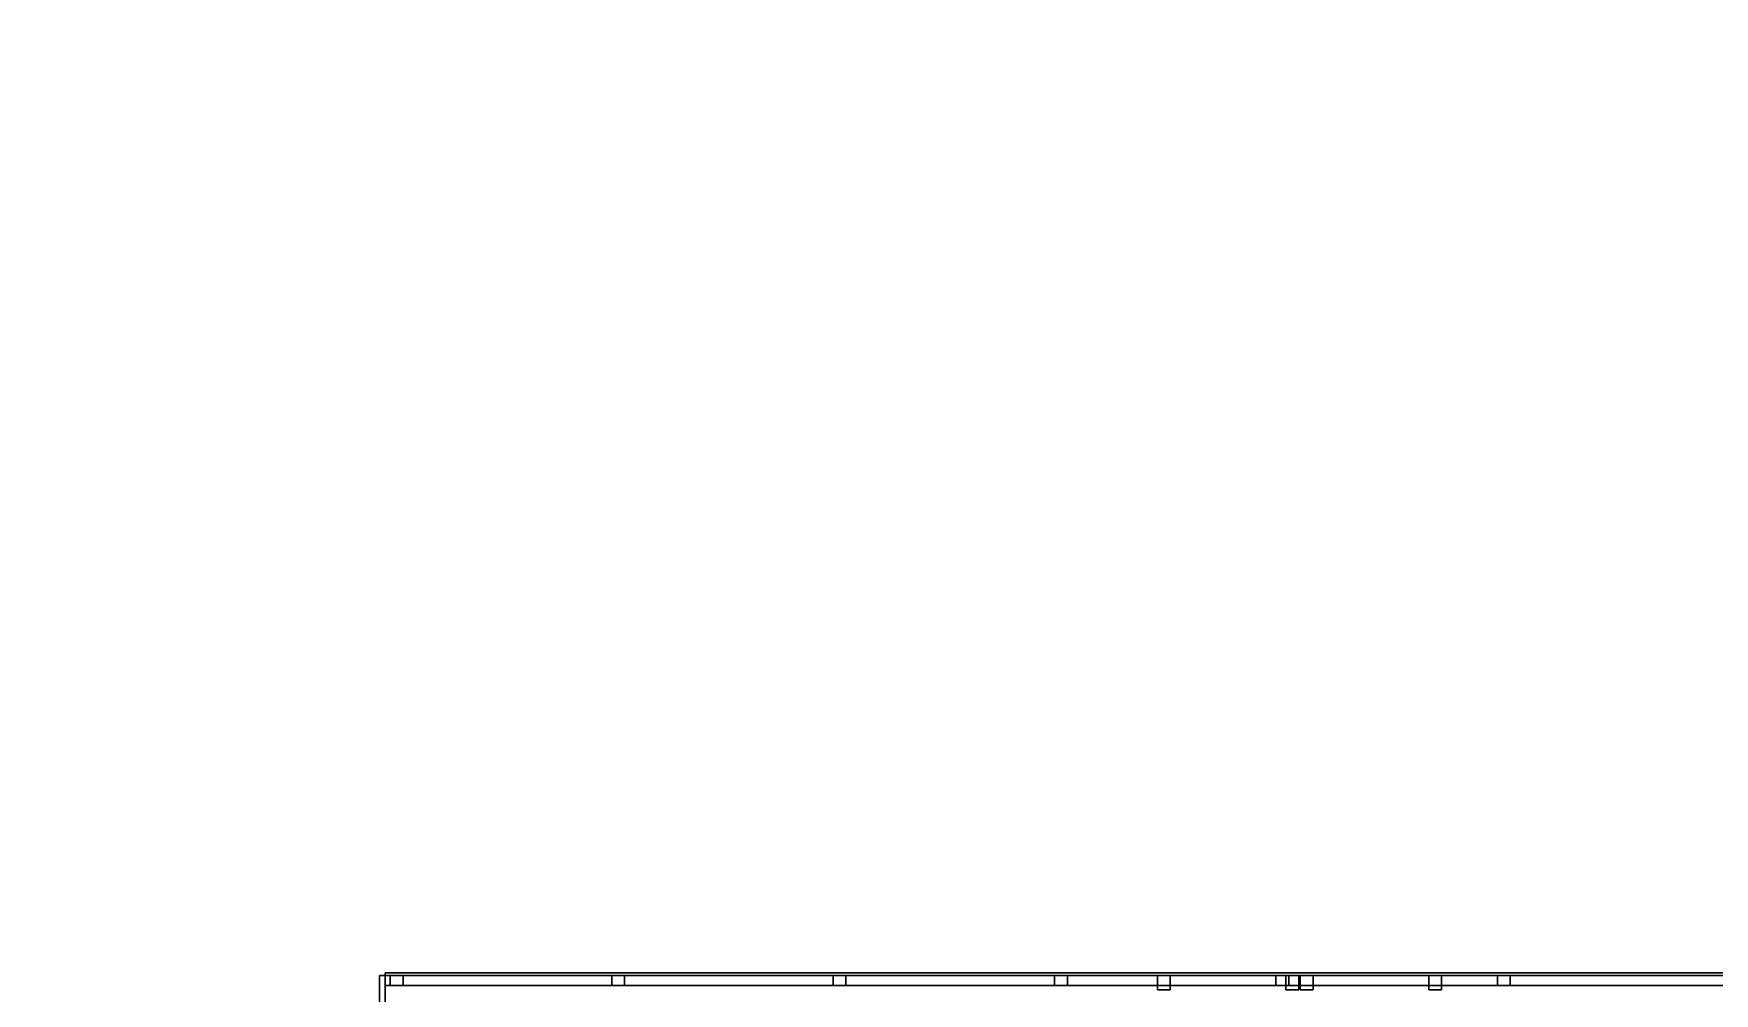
# Model space of a CAD drawing. Header units: metres. Extents: x -0.1 to 82.2, y -0.1 to 82.7.
# Drawn here: x 32.14 to 43.9, y 27.58 to 34.29 of the extents above; entities that cross this region are included whole.
import ezdxf

# ---------------------------------------------------------------- set-up
doc = ezdxf.new("R2010")
doc.units = ezdxf.units.M
for name, color, linetype in [('Entrance_Lobby', 7, 'CONTINUOUS'), ('Entrance_Portal', 7, 'CONTINUOUS'), ('Floor_Plates', 7, 'CONTINUOUS'), ('Podium_Terrace', 7, 'CONTINUOUS'), ('Podium_Walls', 7, 'CONTINUOUS'), ('Site_Plaza', 7, 'CONTINUOUS')]:
    doc.layers.add(name, color=color, linetype=linetype)

msp = doc.modelspace()

# ---------------------------------------------------------------- linework, layer by layer
at = {"layer": 'Entrance_Lobby'}
for points in [[(34.6, 27.7, 0.22), (34.6, 27.72, 0.22), (47.4, 27.72, 0.22), (47.4, 27.7, 0.22)], [(34.6, 27.7, 16.75), (47.4, 27.7, 16.75), (47.4, 27.72, 16.75), (34.6, 27.72, 16.75)], [(34.6, 27.7, 0.22), (34.6, 27.7, 16.75), (34.6, 27.72, 16.75), (34.6, 27.72, 0.22)], [(34.6, 27.72, 0.22), (34.6, 27.72, 16.75), (47.4, 27.72, 16.75), (47.4, 27.72, 0.22)], [(34.6, 27.7, 0.22), (47.4, 27.7, 0.22), (47.4, 27.7, 16.75), (34.6, 27.7, 16.75)]]:
    msp.add_3dface(points, dxfattribs=at)
at = {"layer": 'Entrance_Portal'}
for points in [[(34.56, 26, 0.22), (34.56, 27.7, 0.22), (34.6, 27.7, 0.22), (34.6, 26, 0.22)], [(34.56, 26, 16.75), (34.6, 26, 16.75), (34.6, 27.7, 16.75), (34.56, 27.7, 16.75)], [(34.56, 26, 0.22), (34.56, 26, 16.75), (34.56, 27.7, 16.75), (34.56, 27.7, 0.22)], [(34.56, 27.7, 0.22), (34.56, 27.7, 16.75), (34.6, 27.7, 16.75), (34.6, 27.7, 0.22)], [(34.6, 27.63, 2.505), (34.6, 27.7, 2.505), (47.4, 27.7, 2.505), (47.4, 27.63, 2.505)], [(34.6, 27.63, 2.595), (47.4, 27.63, 2.595), (47.4, 27.7, 2.595), (34.6, 27.7, 2.595)], [(34.6, 27.63, 2.505), (34.6, 27.63, 2.595), (34.6, 27.7, 2.595), (34.6, 27.7, 2.505)], [(34.6, 27.7, 2.505), (34.6, 27.7, 2.595), (47.4, 27.7, 2.595), (47.4, 27.7, 2.505)], [(34.6, 27.63, 4.165), (34.6, 27.7, 4.165), (47.4, 27.7, 4.165), (47.4, 27.63, 4.165)], [(34.6, 27.63, 4.255), (47.4, 27.63, 4.255), (47.4, 27.7, 4.255), (34.6, 27.7, 4.255)], [(34.6, 27.63, 4.165), (34.6, 27.63, 4.255), (34.6, 27.7, 4.255), (34.6, 27.7, 4.165)], [(34.6, 27.7, 4.165), (34.6, 27.7, 4.255), (47.4, 27.7, 4.255), (47.4, 27.7, 4.165)], [(34.6, 27.63, 10.41), (34.6, 27.7, 10.41), (47.4, 27.7, 10.41), (47.4, 27.63, 10.41)], [(34.6, 27.63, 10.5), (47.4, 27.63, 10.5), (47.4, 27.7, 10.5), (34.6, 27.7, 10.5)], [(34.6, 27.63, 10.41), (34.6, 27.63, 10.5), (34.6, 27.7, 10.5), (34.6, 27.7, 10.41)], [(34.6, 27.7, 10.41), (34.6, 27.7, 10.5), (47.4, 27.7, 10.5), (47.4, 27.7, 10.41)], [(34.6, 26, 0.22), (34.6, 27.7, 0.22), (34.6, 27.7, 16.75), (34.6, 26, 16.75)], [(34.6, 26, 16.75), (34.6, 27.7, 16.75), (47.4, 27.7, 16.75), (47.4, 26, 16.75)], [(34.6, 26, 17.2), (47.4, 26, 17.2), (47.4, 27.7, 17.2), (34.6, 27.7, 17.2)], [(34.6, 26, 16.75), (34.6, 26, 17.2), (34.6, 27.7, 17.2), (34.6, 27.7, 16.75)], [(34.6, 27.7, 16.75), (34.6, 27.7, 17.2), (47.4, 27.7, 17.2), (47.4, 27.7, 16.75)], [(34.635, 27.63, 0.22), (34.635, 27.7, 0.22), (34.725, 27.7, 0.22), (34.725, 27.63, 0.22)], [(34.635, 27.63, 16.75), (34.725, 27.63, 16.75), (34.725, 27.7, 16.75), (34.635, 27.7, 16.75)], [(34.635, 27.63, 0.22), (34.635, 27.63, 16.75), (34.635, 27.7, 16.75), (34.635, 27.7, 0.22)], [(34.635, 27.7, 0.22), (34.635, 27.7, 16.75), (34.725, 27.7, 16.75), (34.725, 27.7, 0.22)], [(34.725, 27.63, 0.22), (34.725, 27.7, 0.22), (34.725, 27.7, 16.75), (34.725, 27.63, 16.75)], [(36.185, 27.63, 0.22), (36.185, 27.7, 0.22), (36.275, 27.7, 0.22), (36.275, 27.63, 0.22)], [(36.185, 27.63, 16.75), (36.275, 27.63, 16.75), (36.275, 27.7, 16.75), (36.185, 27.7, 16.75)], [(36.185, 27.63, 0.22), (36.185, 27.63, 16.75), (36.185, 27.7, 16.75), (36.185, 27.7, 0.22)], [(36.185, 27.7, 0.22), (36.185, 27.7, 16.75), (36.275, 27.7, 16.75), (36.275, 27.7, 0.22)], [(36.275, 27.63, 0.22), (36.275, 27.7, 0.22), (36.275, 27.7, 16.75), (36.275, 27.63, 16.75)], [(37.735, 27.63, 0.22), (37.735, 27.7, 0.22), (37.825, 27.7, 0.22), (37.825, 27.63, 0.22)], [(37.735, 27.63, 16.75), (37.825, 27.63, 16.75), (37.825, 27.7, 16.75), (37.735, 27.7, 16.75)], [(37.735, 27.63, 0.22), (37.735, 27.63, 16.75), (37.735, 27.7, 16.75), (37.735, 27.7, 0.22)], [(37.735, 27.7, 0.22), (37.735, 27.7, 16.75), (37.825, 27.7, 16.75), (37.825, 27.7, 0.22)], [(37.825, 27.63, 0.22), (37.825, 27.7, 0.22), (37.825, 27.7, 16.75), (37.825, 27.63, 16.75)], [(39.285, 27.63, 0.22), (39.285, 27.7, 0.22), (39.375, 27.7, 0.22), (39.375, 27.63, 0.22)], [(39.285, 27.63, 16.75), (39.375, 27.63, 16.75), (39.375, 27.7, 16.75), (39.285, 27.7, 16.75)], [(39.285, 27.63, 0.22), (39.285, 27.63, 16.75), (39.285, 27.7, 16.75), (39.285, 27.7, 0.22)], [(39.285, 27.7, 0.22), (39.285, 27.7, 16.75), (39.375, 27.7, 16.75), (39.375, 27.7, 0.22)], [(39.375, 27.63, 0.22), (39.375, 27.7, 0.22), (39.375, 27.7, 16.75), (39.375, 27.63, 16.75)], [(40.005, 27.6, 0.22), (40.005, 27.7, 0.22), (40.095, 27.7, 0.22), (40.095, 27.6, 0.22)], [(40.005, 27.6, 2.55), (40.095, 27.6, 2.55), (40.095, 27.7, 2.55), (40.005, 27.7, 2.55)], [(40.005, 27.6, 0.22), (40.005, 27.6, 2.55), (40.005, 27.7, 2.55), (40.005, 27.7, 0.22)], [(40.005, 27.7, 0.22), (40.005, 27.7, 2.55), (40.095, 27.7, 2.55), (40.095, 27.7, 0.22)], [(40.095, 27.6, 0.22), (40.095, 27.7, 0.22), (40.095, 27.7, 2.55), (40.095, 27.6, 2.55)], [(40.835, 27.63, 0.22), (40.835, 27.7, 0.22), (40.925, 27.7, 0.22), (40.925, 27.63, 0.22)], [(40.835, 27.63, 16.75), (40.925, 27.63, 16.75), (40.925, 27.7, 16.75), (40.835, 27.7, 16.75)], [(40.835, 27.63, 0.22), (40.835, 27.63, 16.75), (40.835, 27.7, 16.75), (40.835, 27.7, 0.22)], [(40.835, 27.7, 0.22), (40.835, 27.7, 16.75), (40.925, 27.7, 16.75), (40.925, 27.7, 0.22)], [(40.905, 27.6, 0.22), (40.905, 27.7, 0.22), (40.995, 27.7, 0.22), (40.995, 27.6, 0.22)], [(40.905, 27.6, 2.55), (40.995, 27.6, 2.55), (40.995, 27.7, 2.55), (40.905, 27.7, 2.55)], [(40.905, 27.6, 0.22), (40.905, 27.6, 2.55), (40.905, 27.7, 2.55), (40.905, 27.7, 0.22)], [(40.905, 27.7, 0.22), (40.905, 27.7, 2.55), (40.995, 27.7, 2.55), (40.995, 27.7, 0.22)], [(40.925, 27.63, 0.22), (40.925, 27.7, 0.22), (40.925, 27.7, 16.75), (40.925, 27.63, 16.75)], [(40.995, 27.6, 0.22), (40.995, 27.7, 0.22), (40.995, 27.7, 2.55), (40.995, 27.6, 2.55)], [(41.005, 27.6, 0.22), (41.005, 27.7, 0.22), (41.095, 27.7, 0.22), (41.095, 27.6, 0.22)], [(41.005, 27.6, 2.55), (41.095, 27.6, 2.55), (41.095, 27.7, 2.55), (41.005, 27.7, 2.55)], [(41.005, 27.6, 0.22), (41.005, 27.6, 2.55), (41.005, 27.7, 2.55), (41.005, 27.7, 0.22)], [(41.005, 27.7, 0.22), (41.005, 27.7, 2.55), (41.095, 27.7, 2.55), (41.095, 27.7, 0.22)], [(41.095, 27.6, 0.22), (41.095, 27.7, 0.22), (41.095, 27.7, 2.55), (41.095, 27.6, 2.55)], [(41.905, 27.6, 0.22), (41.905, 27.7, 0.22), (41.995, 27.7, 0.22), (41.995, 27.6, 0.22)], [(41.905, 27.6, 2.55), (41.995, 27.6, 2.55), (41.995, 27.7, 2.55), (41.905, 27.7, 2.55)], [(41.905, 27.6, 0.22), (41.905, 27.6, 2.55), (41.905, 27.7, 2.55), (41.905, 27.7, 0.22)], [(41.905, 27.7, 0.22), (41.905, 27.7, 2.55), (41.995, 27.7, 2.55), (41.995, 27.7, 0.22)], [(41.995, 27.6, 0.22), (41.995, 27.7, 0.22), (41.995, 27.7, 2.55), (41.995, 27.6, 2.55)], [(42.385, 27.63, 0.22), (42.385, 27.7, 0.22), (42.475, 27.7, 0.22), (42.475, 27.63, 0.22)], [(42.385, 27.63, 16.75), (42.475, 27.63, 16.75), (42.475, 27.7, 16.75), (42.385, 27.7, 16.75)], [(42.385, 27.63, 0.22), (42.385, 27.63, 16.75), (42.385, 27.7, 16.75), (42.385, 27.7, 0.22)], [(42.385, 27.7, 0.22), (42.385, 27.7, 16.75), (42.475, 27.7, 16.75), (42.475, 27.7, 0.22)], [(42.475, 27.63, 0.22), (42.475, 27.7, 0.22), (42.475, 27.7, 16.75), (42.475, 27.63, 16.75)], [(34.6, 27.63, 2.505), (47.4, 27.63, 2.505), (47.4, 27.63, 2.595), (34.6, 27.63, 2.595)], [(34.6, 27.63, 4.165), (47.4, 27.63, 4.165), (47.4, 27.63, 4.255), (34.6, 27.63, 4.255)], [(34.6, 27.63, 10.41), (47.4, 27.63, 10.41), (47.4, 27.63, 10.5), (34.6, 27.63, 10.5)], [(34.635, 27.63, 0.22), (34.725, 27.63, 0.22), (34.725, 27.63, 16.75), (34.635, 27.63, 16.75)], [(36.185, 27.63, 0.22), (36.275, 27.63, 0.22), (36.275, 27.63, 16.75), (36.185, 27.63, 16.75)], [(37.735, 27.63, 0.22), (37.825, 27.63, 0.22), (37.825, 27.63, 16.75), (37.735, 27.63, 16.75)], [(39.285, 27.63, 0.22), (39.375, 27.63, 0.22), (39.375, 27.63, 16.75), (39.285, 27.63, 16.75)], [(40.005, 27.6, 0.22), (40.095, 27.6, 0.22), (40.095, 27.6, 2.55), (40.005, 27.6, 2.55)], [(40.835, 27.63, 0.22), (40.925, 27.63, 0.22), (40.925, 27.63, 16.75), (40.835, 27.63, 16.75)], [(40.905, 27.6, 0.22), (40.995, 27.6, 0.22), (40.995, 27.6, 2.55), (40.905, 27.6, 2.55)], [(41.005, 27.6, 0.22), (41.095, 27.6, 0.22), (41.095, 27.6, 2.55), (41.005, 27.6, 2.55)], [(41.905, 27.6, 0.22), (41.995, 27.6, 0.22), (41.995, 27.6, 2.55), (41.905, 27.6, 2.55)], [(42.385, 27.63, 0.22), (42.475, 27.63, 0.22), (42.475, 27.63, 16.75), (42.385, 27.63, 16.75)]]:
    msp.add_3dface(points, dxfattribs=at)
at = {"layer": 'Floor_Plates'}
for points in [[(18.8, 26.8, 4.72), (18.8, 70.7, 4.72), (63.2, 70.7, 4.72), (63.2, 26.8, 4.72)], [(18.8, 26.8, 5), (63.2, 26.8, 5), (63.2, 70.7, 5), (18.8, 70.7, 5)], [(18.8, 26.8, 8.92), (18.8, 70.7, 8.92), (63.2, 70.7, 8.92), (63.2, 26.8, 8.92)], [(18.8, 26.8, 9.2), (63.2, 26.8, 9.2), (63.2, 70.7, 9.2), (18.8, 70.7, 9.2)], [(18.8, 26.8, 13.12), (18.8, 70.7, 13.12), (63.2, 70.7, 13.12), (63.2, 26.8, 13.12)], [(18.8, 26.8, 13.4), (63.2, 26.8, 13.4), (63.2, 70.7, 13.4), (18.8, 70.7, 13.4)]]:
    msp.add_3dface(points, dxfattribs=at)
at = {"layer": 'Podium_Terrace'}
for points in [[(18.35, 26.35, 17.601), (18.35, 35.46, 17.601), (63.65, 35.46, 17.601), (63.65, 26.35, 17.601)], [(18.35, 26.35, 17.655), (63.65, 26.35, 17.655), (63.65, 35.46, 17.655), (18.35, 35.46, 17.655)]]:
    msp.add_3dface(points, dxfattribs=at)
at = {"layer": 'Podium_Walls'}
for points in [[(17.94, 25.94, 17.2), (17.94, 71.56, 17.2), (64.06, 71.56, 17.2), (64.06, 25.94, 17.2)], [(17.94, 25.94, 17.6), (64.06, 25.94, 17.6), (64.06, 71.56, 17.6), (17.94, 71.56, 17.6)]]:
    msp.add_3dface(points, dxfattribs=at)
at = {"layer": 'Site_Plaza'}
for points in [[(-0.15, -0.15, -0.18), (-0.15, 82.65, -0.18), (82.15, 82.65, -0.18), (82.15, -0.15, -0.18)], [(-0.15, -0.15, -0.02), (82.15, -0.15, -0.02), (82.15, 82.65, -0.02), (-0.15, 82.65, -0.02)], [(0, 0, -0.6), (0, 82.5, -0.6), (82, 82.5, -0.6), (82, 0, -0.6)], [(0, 0), (82, 0), (82, 82.5), (0, 82.5)]]:
    msp.add_3dface(points, dxfattribs=at)

doc.saveas('drawing.dxf')
